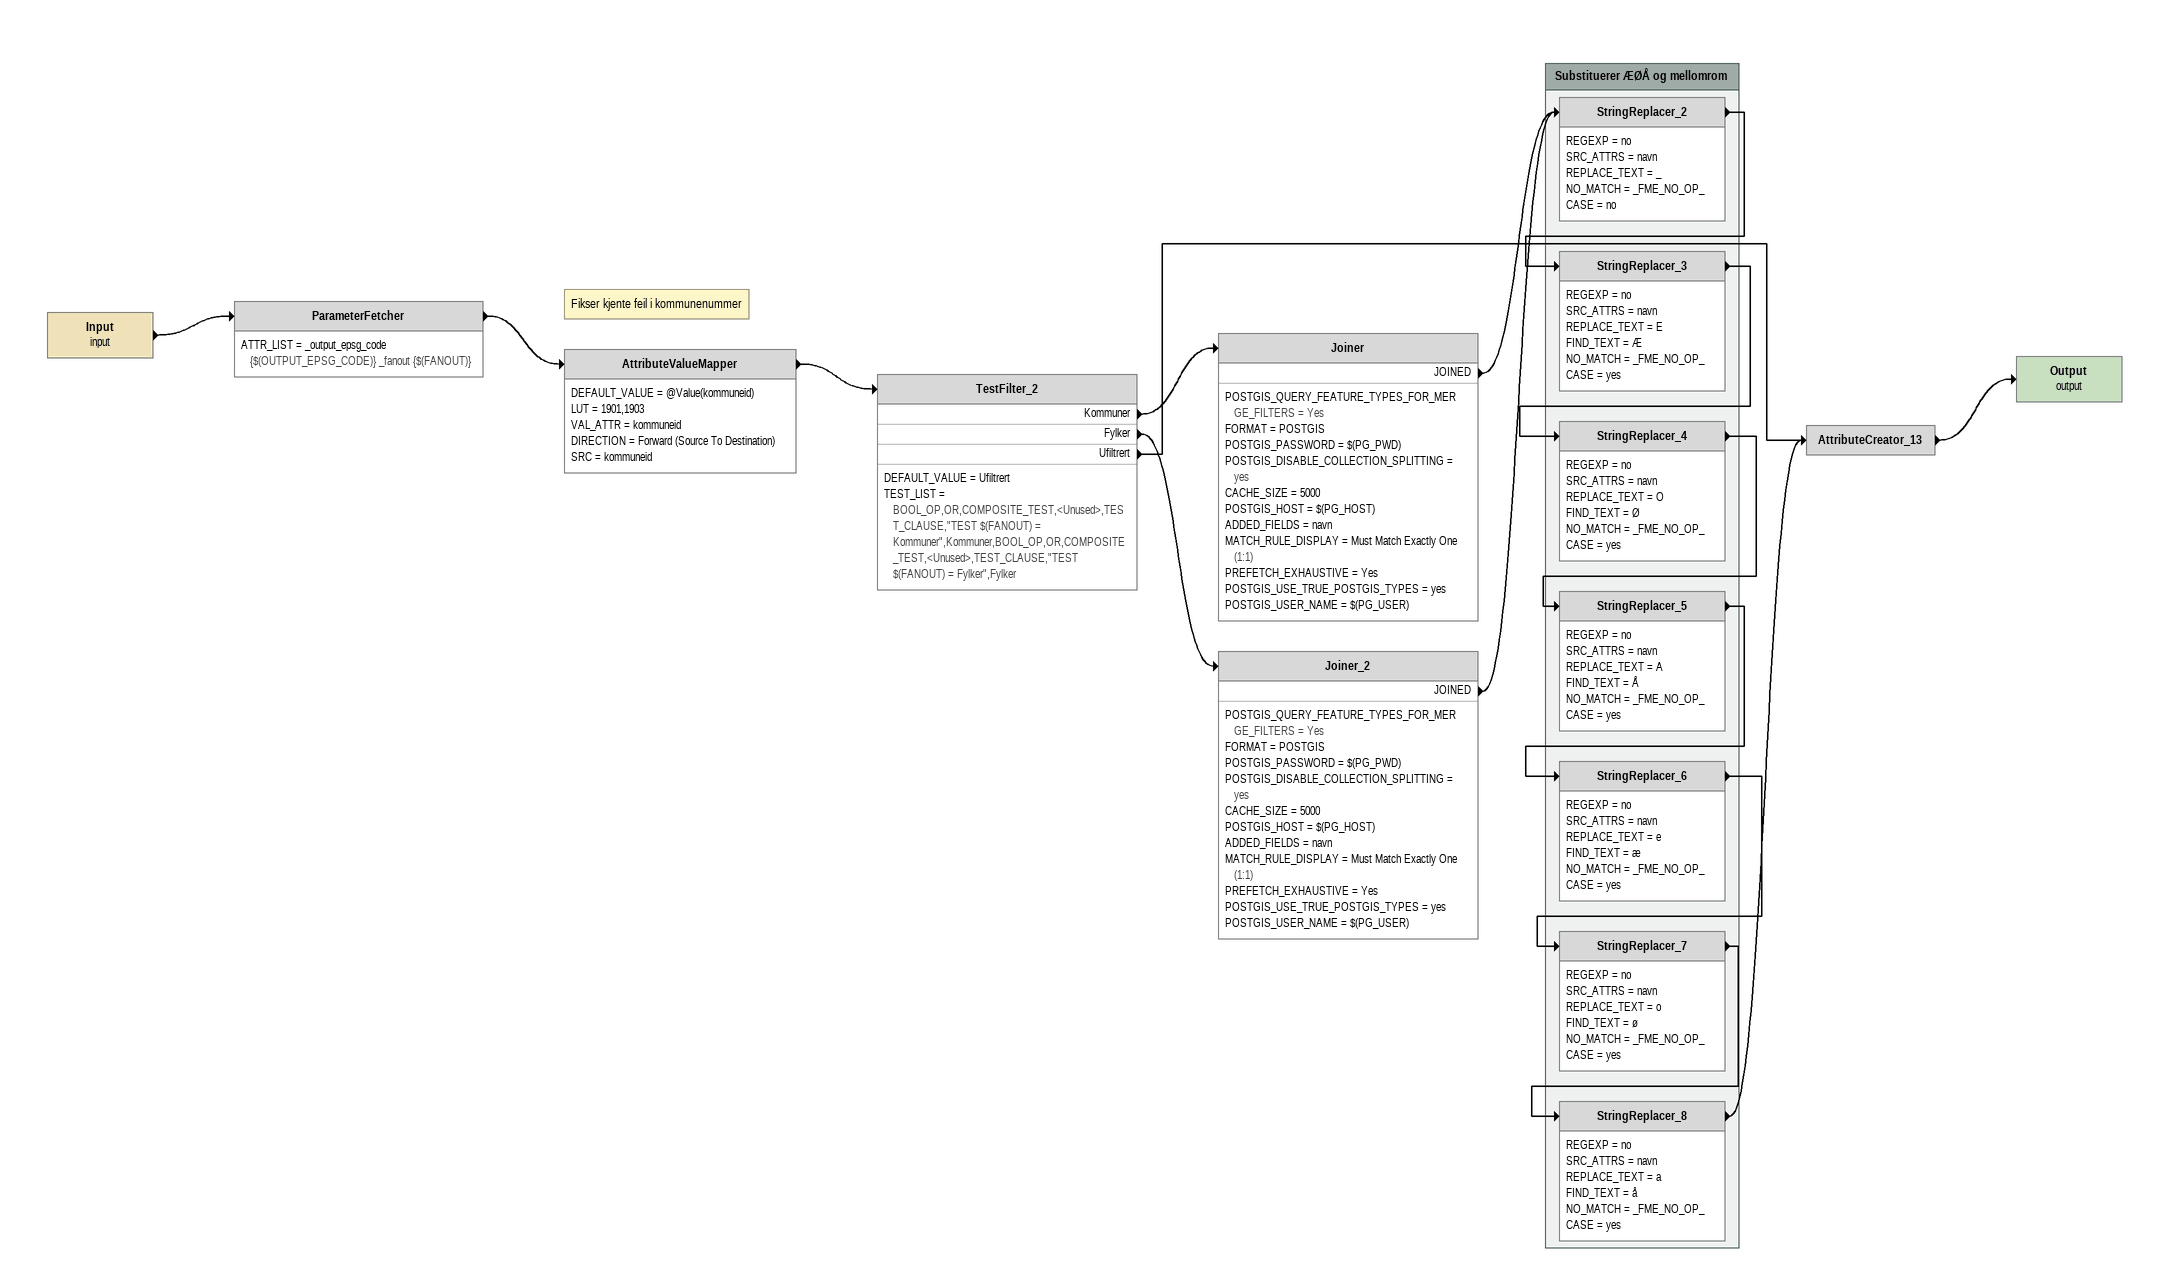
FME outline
Input (input)
    -> ParameterFetcher
ParameterFetcher
    ATTR_LIST = _output_epsg_code {$(OUTPUT_EPSG_CODE)} _fanout {$(FANOUT)}
    -> AttributeValueMapper
Note: Fikser kjente feil i kommunenummer
AttributeValueMapper
    DEFAULT_VALUE = @Value(kommuneid)
    LUT = 1901,1903
    VAL_ATTR = kommuneid
    DIRECTION = Forward (Source To Destination)
    SRC = kommuneid
    -> TestFilter_2
TestFilter_2
    DEFAULT_VALUE = Ufiltrert
    TEST_LIST = BOOL_OP,OR,COMPOSITE_TEST,<Unused>,TEST_CLAUSE,"TEST $(FANOUT) = Kommuner",Kommuner,BOOL_OP,OR,COMPOSITE_TEST,<Unused>,TEST_CLAUSE,"TEST $(FANOUT) = Fylker",Fylker
    Kommuner -> Joiner
    Fylker -> Joiner_2
    Ufiltrert -> AttributeCreator_13
Joiner
    POSTGIS_QUERY_FEATURE_TYPES_FOR_MERGE_FILTERS = Yes
    FORMAT = POSTGIS
    POSTGIS_PASSWORD = $(PG_PWD)
    POSTGIS_DISABLE_COLLECTION_SPLITTING = yes
    CACHE_SIZE = 5000
    POSTGIS_HOST = $(PG_HOST)
    ADDED_FIELDS = navn
    MATCH_RULE_DISPLAY = Must Match Exactly One (1:1)
    PREFETCH_EXHAUSTIVE = Yes
    POSTGIS_USE_TRUE_POSTGIS_TYPES = yes
    POSTGIS_USER_NAME = $(PG_USER)
    JOINED -> StringReplacer_2
Joiner_2
    POSTGIS_QUERY_FEATURE_TYPES_FOR_MERGE_FILTERS = Yes
    FORMAT = POSTGIS
    POSTGIS_PASSWORD = $(PG_PWD)
    POSTGIS_DISABLE_COLLECTION_SPLITTING = yes
    CACHE_SIZE = 5000
    POSTGIS_HOST = $(PG_HOST)
    ADDED_FIELDS = navn
    MATCH_RULE_DISPLAY = Must Match Exactly One (1:1)
    PREFETCH_EXHAUSTIVE = Yes
    POSTGIS_USE_TRUE_POSTGIS_TYPES = yes
    POSTGIS_USER_NAME = $(PG_USER)
    JOINED -> StringReplacer_2
AttributeCreator_13
    -> Output (output)
Output (output)

Bookmark: Substituerer ÆØÅ og mellomrom
StringReplacer_2
    REGEXP = no
    SRC_ATTRS = navn
    REPLACE_TEXT = _
    NO_MATCH = _FME_NO_OP_
    CASE = no
    -> StringReplacer_3
StringReplacer_3
    REGEXP = no
    SRC_ATTRS = navn
    REPLACE_TEXT = E
    FIND_TEXT = Æ
    NO_MATCH = _FME_NO_OP_
    CASE = yes
    -> StringReplacer_4
StringReplacer_4
    REGEXP = no
    SRC_ATTRS = navn
    REPLACE_TEXT = O
    FIND_TEXT = Ø
    NO_MATCH = _FME_NO_OP_
    CASE = yes
    -> StringReplacer_5
StringReplacer_5
    REGEXP = no
    SRC_ATTRS = navn
    REPLACE_TEXT = A
    FIND_TEXT = Å
    NO_MATCH = _FME_NO_OP_
    CASE = yes
    -> StringReplacer_6
StringReplacer_6
    REGEXP = no
    SRC_ATTRS = navn
    REPLACE_TEXT = e
    FIND_TEXT = æ
    NO_MATCH = _FME_NO_OP_
    CASE = yes
    -> StringReplacer_7
StringReplacer_7
    REGEXP = no
    SRC_ATTRS = navn
    REPLACE_TEXT = o
    FIND_TEXT = ø
    NO_MATCH = _FME_NO_OP_
    CASE = yes
    -> StringReplacer_8
StringReplacer_8
    REGEXP = no
    SRC_ATTRS = navn
    REPLACE_TEXT = a
    FIND_TEXT = å
    NO_MATCH = _FME_NO_OP_
    CASE = yes
    -> AttributeCreator_13
